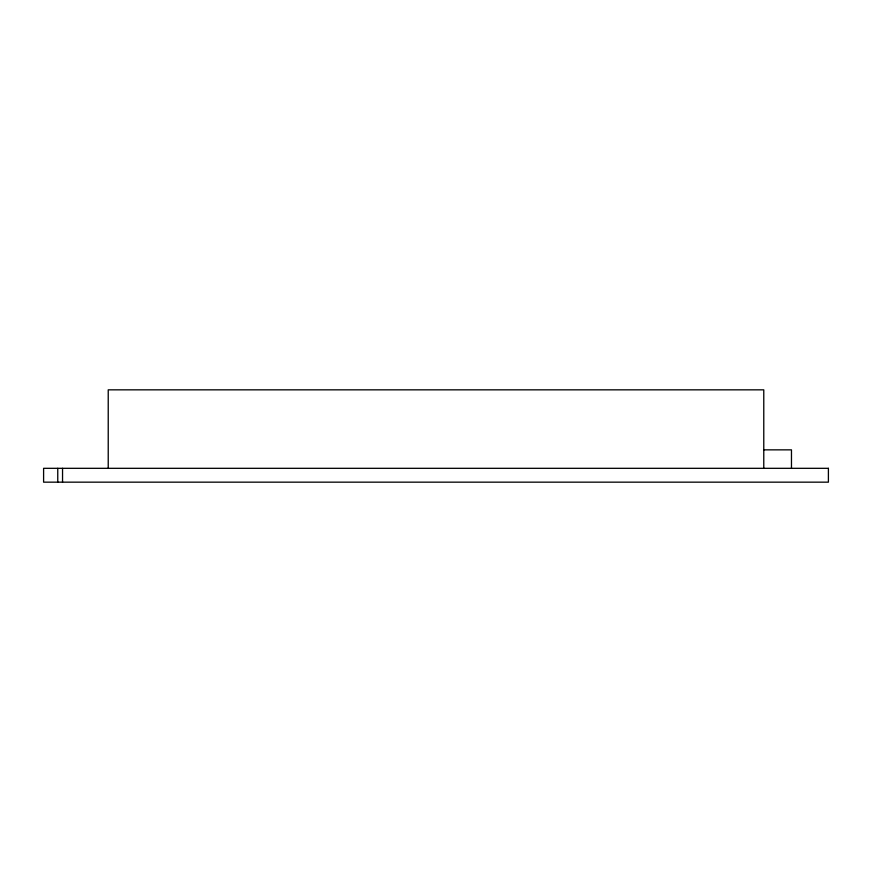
<?xml version="1.0" encoding="UTF-8"?>
<svg xmlns="http://www.w3.org/2000/svg" width="872" height="872" viewBox="0 0 872 872"><rect width="100%" height="100%" fill="white"/><g stroke="black" fill="none" stroke-linecap="round" stroke-linejoin="round"><path stroke-width="1.31" d="M763.774 449.854L791.471 449.854L791.471 468.319M763.774 468.319L763.774 389.839L108.226 389.839L108.226 468.319M62.544 468.319L62.544 482.162M57.759 468.319L57.759 482.162M828.4 468.319L43.6 468.319L43.6 482.162L828.4 482.162L828.4 468.319"/></g></svg>
